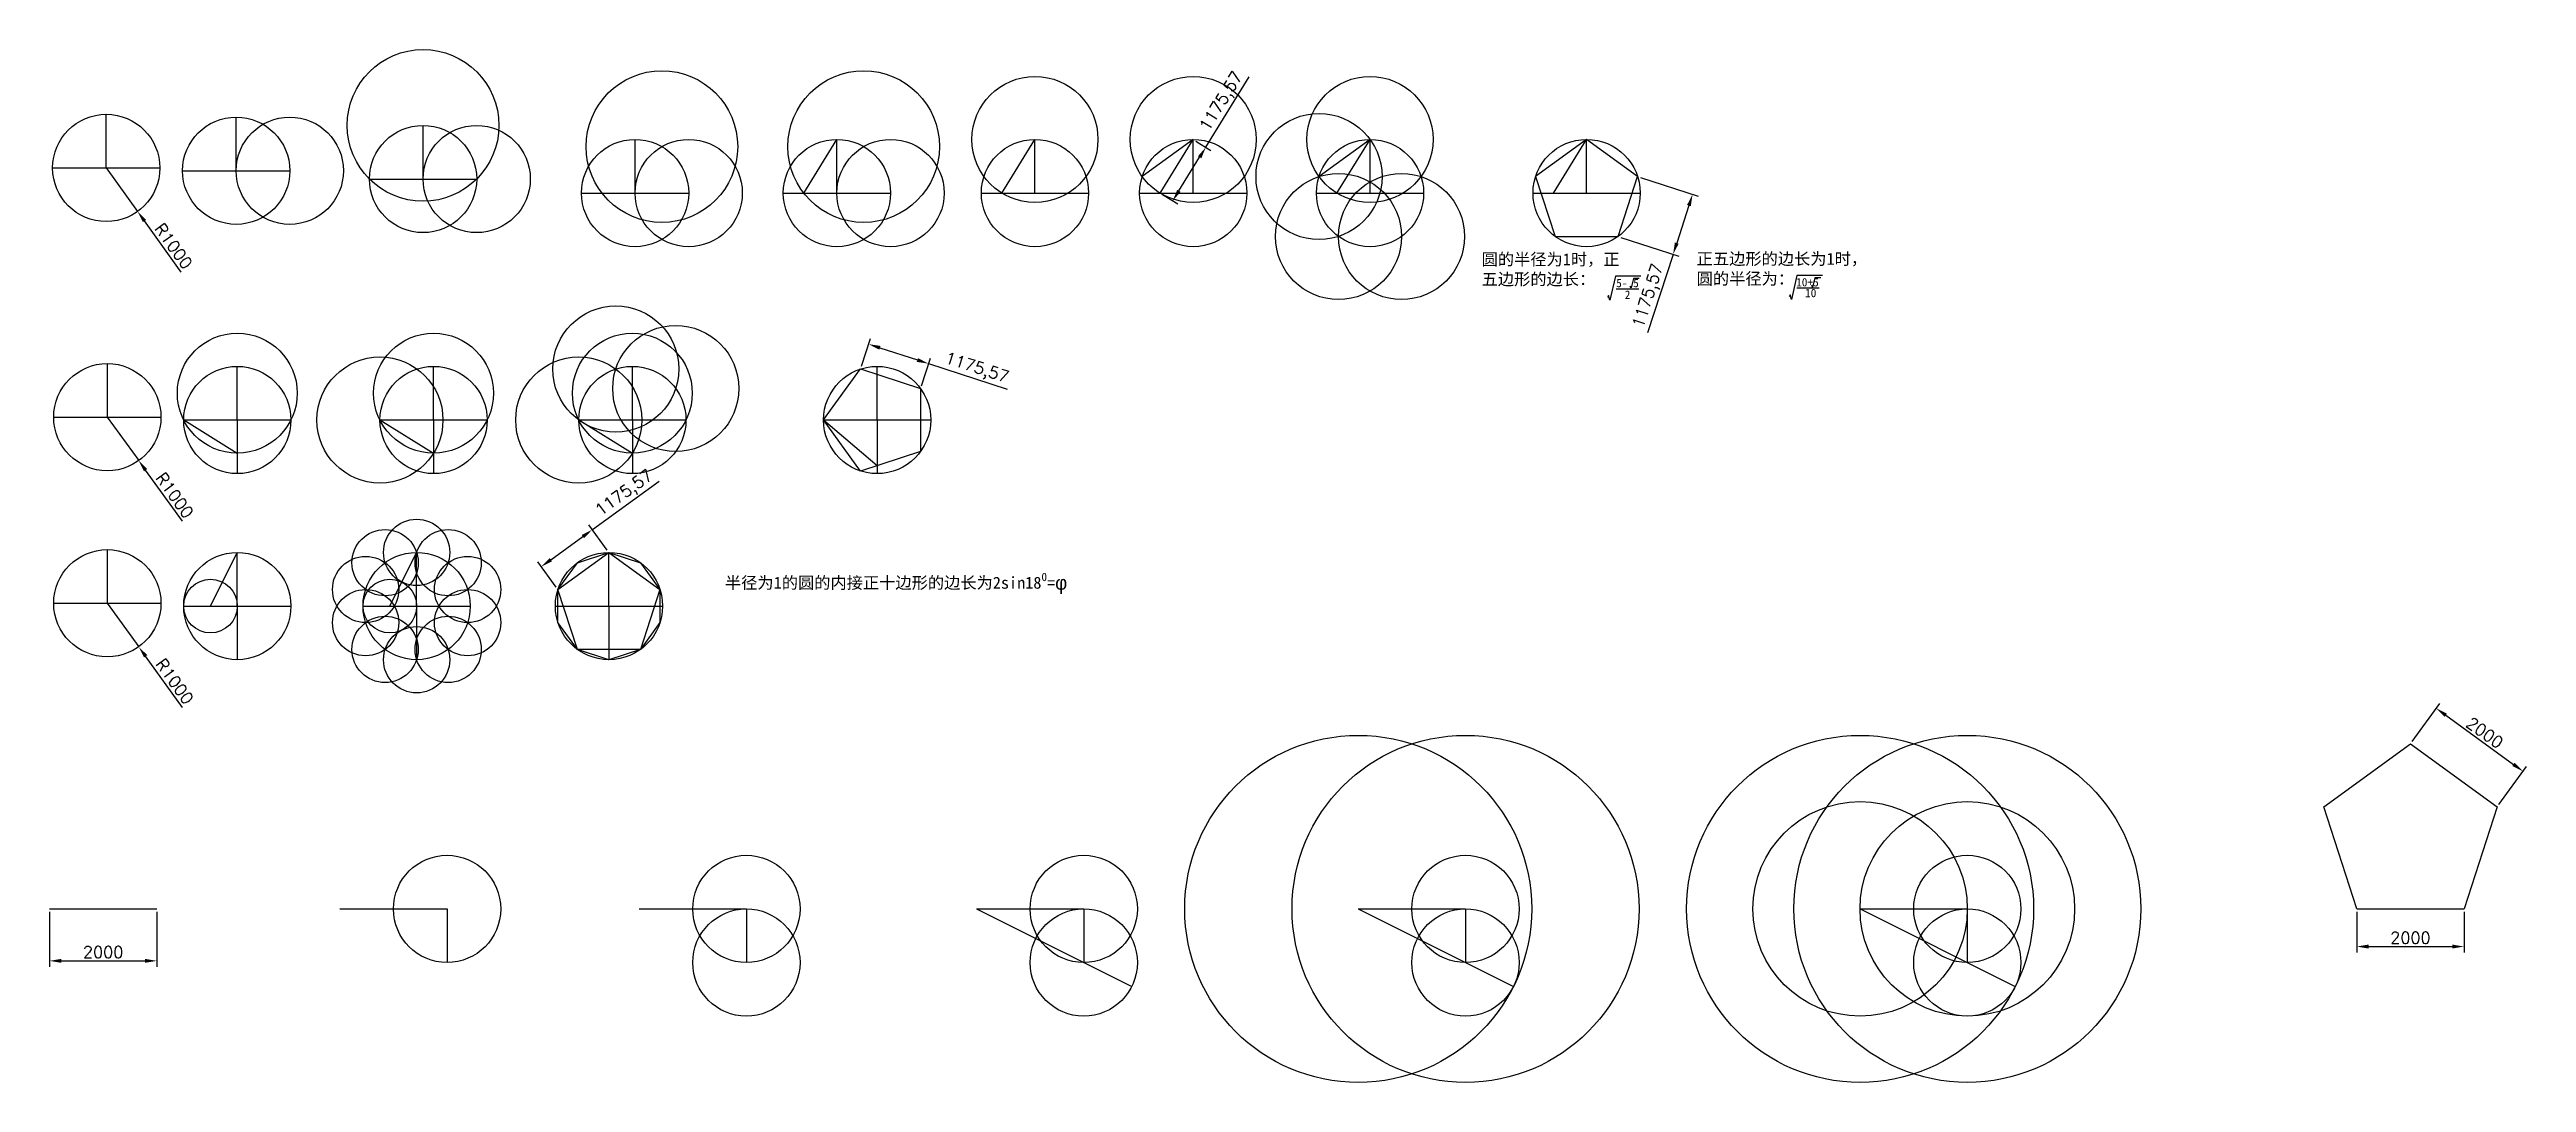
# Model space of a CAD drawing. Header units: millimetres. Extents: x -257 to 45940, y -16331 to 2928.
import ezdxf

# ---------------------------------------------------------------- set-up
doc = ezdxf.new("R2010")
doc.units = ezdxf.units.MM
doc.styles.get("Standard").update_dxf_attribs({"font": 'txt', "bigfont": 'gbcbig.shx'})
doc.styles.add('样式 1', font='', dxfattribs={"height": 222})
doc.styles.get('样式 1').set_extended_font_data('SimSun')
doc.dimstyles.new('副本 ISO-25', dxfattribs={"dimscale": 88, "dimtxt": 2.5, "dimasz": 2.5, "dimexe": 1.25, "dimexo": 0.625, "dimtad": 1, "dimtxsty": 'Standard', "dimcen": 2.5, "dimclrd": 5, "dimclre": 5, "dimclrt": 5, "dimadec": 0, "dimazin": 0, "dimtfac": 1, "dimtmove": 0, "dimatfit": 3, "dimfxl": 1, "dimarcsym": 0})

# ---------------------------------------------------------------- blocks, each defined once
blk = doc.blocks.new('*D6')
at = {"color": 5, "lineweight": -2}
for p, q in [((21309, 1107), (22119, 2417)), ((21121, 1223), (21403, 1049)), ((20807, 294), (21194, 920)), ((20503, 223), (20785, 49))]:
    blk.add_line(p, q, dxfattribs=at)
at = {"color": 5}
for points in [[(21162, 939), (21225, 901), (21309, 1107)], [(20776, 313), (20838, 275), (20691, 107)]]:
    blk.add_solid(points, dxfattribs=at)
at = {"layer": 'Defpoints', "color": 0}
for p in [(21074, 1252), (21309, 1107), (20456, 252)]:
    blk.add_point(p, dxfattribs=at)
at = {"color": 5, "insert": (21616, 1952), "char_height": 220, "attachment_point": 5, "rotation": 58.2825}
blk.add_mtext('1175,57', dxfattribs=at)
blk = doc.blocks.new('*D8')
at = {"color": 5, "lineweight": -2}
for p, q in [((801, 721), (1386, -90)), ((2201, -1220), (1515, -268))]:
    blk.add_line(p, q, dxfattribs=at)
at = {"color": 5}
blk.add_solid([(1544, -247), (1485, -290), (1386, -90)], dxfattribs=at)
at = {"layer": 'Defpoints', "color": 0}
for p in [(801, 721), (1386, -90)]:
    blk.add_point(p, dxfattribs=at)
at = {"color": 5, "insert": (2056, -737), "char_height": 220, "attachment_point": 5, "rotation": 305.8112}
blk.add_mtext('R1000', dxfattribs=at)
blk = doc.blocks.new('*D10')
at = {"color": 5, "lineweight": -2}
for p, q in [((29414, 544), (30492, 194)), ((30319, 19), (30092, -680)), ((29051, -574), (30128, -924)), ((30024, -890), (29548, -2354))]:
    blk.add_line(p, q, dxfattribs=at)
at = {"color": 5}
for points in [[(30284, 30), (30354, 8), (30387, 228)], [(30057, -669), (30127, -692), (30024, -890)]]:
    blk.add_solid(points, dxfattribs=at)
at = {"layer": 'Defpoints', "color": 0}
for p in [(29362, 561), (28999, -557), (30024, -890)]:
    blk.add_point(p, dxfattribs=at)
at = {"color": 5, "insert": (29577, -1670), "char_height": 220, "attachment_point": 5, "rotation": 72}
blk.add_mtext('1175,57', dxfattribs=at)
blk = doc.blocks.new('*D11')
at = {"color": 5, "lineweight": -2}
for p, q in [((821, -3926), (1406, -4737)), ((2222, -5867), (1535, -4916))]:
    blk.add_line(p, q, dxfattribs=at)
at = {"color": 5}
blk.add_solid([(1565, -4894), (1505, -4937), (1406, -4737)], dxfattribs=at)
at = {"layer": 'Defpoints', "color": 0}
for p in [(821, -3926), (1406, -4737)]:
    blk.add_point(p, dxfattribs=at)
at = {"color": 5, "insert": (2077, -5384), "char_height": 220, "attachment_point": 5, "rotation": 305.8112}
blk.add_mtext('R1000', dxfattribs=at)
blk = doc.blocks.new('*D12')
at = {"color": 5, "lineweight": -2}
for p, q in [((14887, -2975), (15054, -2461)), ((15230, -2633), (15929, -2860)), ((16005, -3339), (16172, -2824)), ((16138, -2928), (17603, -3404))]:
    blk.add_line(p, q, dxfattribs=at)
at = {"color": 5}
for points in [[(15241, -2598), (15218, -2668), (15020, -2565)], [(15941, -2826), (15918, -2895), (16138, -2928)]]:
    blk.add_solid(points, dxfattribs=at)
at = {"layer": 'Defpoints', "color": 0}
for p in [(14870, -3028), (16138, -2928), (15988, -3391)]:
    blk.add_point(p, dxfattribs=at)
at = {"color": 5, "insert": (17032, -3026), "char_height": 220, "attachment_point": 5, "rotation": 342}
blk.add_mtext('1175,57', dxfattribs=at)
blk = doc.blocks.new('*D13')
at = {"color": 5, "lineweight": -2}
for p, q in [((821, -7396), (1406, -8207)), ((2222, -9337), (1535, -8385))]:
    blk.add_line(p, q, dxfattribs=at)
at = {"color": 5}
blk.add_solid([(1565, -8364), (1505, -8407), (1406, -8207)], dxfattribs=at)
at = {"layer": 'Defpoints', "color": 0}
for p in [(821, -7396), (1406, -8207)]:
    blk.add_point(p, dxfattribs=at)
at = {"color": 5, "insert": (2077, -8854), "char_height": 220, "attachment_point": 5, "rotation": 305.8112}
blk.add_mtext('R1000', dxfattribs=at)
blk = doc.blocks.new('*D14')
at = {"color": 5, "lineweight": -2}
for p, q in [((9868, -6022), (11113, -5117)), ((10145, -6404), (9803, -5933)), ((9094, -6584), (9690, -6152)), ((9194, -7095), (8852, -6624))]:
    blk.add_line(p, q, dxfattribs=at)
at = {"color": 5}
for points in [[(9668, -6122), (9711, -6181), (9868, -6022)], [(9073, -6554), (9116, -6614), (8916, -6713)]]:
    blk.add_solid(points, dxfattribs=at)
at = {"layer": 'Defpoints', "color": 0}
for p in [(9868, -6022), (10177, -6448), (9226, -7139)]:
    blk.add_point(p, dxfattribs=at)
at = {"color": 5, "insert": (10472, -5357), "char_height": 220, "attachment_point": 5, "rotation": 36}
blk.add_mtext('1175,57', dxfattribs=at)
blk = doc.blocks.new('*D15')
at = {"color": 5, "lineweight": -2}
for p, q in [((43808, -9973), (44322, -9266)), ((44435, -9484), (45697, -10401)), ((45426, -11148), (45940, -10441))]:
    blk.add_line(p, q, dxfattribs=at)
at = {"color": 5}
for points in [[(44457, -9454), (44414, -9514), (44257, -9355)], [(45719, -10371), (45676, -10431), (45875, -10530)]]:
    blk.add_solid(points, dxfattribs=at)
at = {"layer": 'Defpoints', "color": 0}
for p in [(43776, -10017), (45875, -10530), (45394, -11193)]:
    blk.add_point(p, dxfattribs=at)
at = {"color": 5, "insert": (45163, -9809), "char_height": 220, "attachment_point": 5, "rotation": 324}
blk.add_mtext('2000', dxfattribs=at)
blk = doc.blocks.new('*D16')
at = {"color": 5, "lineweight": -2}
for p, q in [((42776, -13150), (42776, -13907)), ((44776, -13150), (44776, -13907)), ((42996, -13797), (44556, -13797))]:
    blk.add_line(p, q, dxfattribs=at)
at = {"color": 5}
for points in [[(42996, -13760), (42996, -13834), (42776, -13797)], [(44556, -13760), (44556, -13834), (44776, -13797)]]:
    blk.add_solid(points, dxfattribs=at)
at = {"layer": 'Defpoints', "color": 0}
for p in [(42776, -13095), (44776, -13095), (44776, -13797)]:
    blk.add_point(p, dxfattribs=at)
at = {"color": 5, "insert": (43776, -13632), "char_height": 220, "attachment_point": 5}
blk.add_mtext('2000', dxfattribs=at)
blk = doc.blocks.new('*D17')
at = {"color": 5, "lineweight": -2}
for p, q in [((-257, -13150), (-257, -14174)), ((1743, -13150), (1743, -14174)), ((-37, -14064), (1523, -14064))]:
    blk.add_line(p, q, dxfattribs=at)
at = {"color": 5}
for points in [[(-37, -14027), (-37, -14100), (-257, -14064)], [(1523, -14027), (1523, -14100), (1743, -14064)]]:
    blk.add_solid(points, dxfattribs=at)
at = {"layer": 'Defpoints', "color": 0}
for p in [(-257, -13095), (1743, -13095), (1743, -14064)]:
    blk.add_point(p, dxfattribs=at)
at = {"color": 5, "insert": (743, -13899), "char_height": 220, "attachment_point": 5}
blk.add_mtext('2000', dxfattribs=at)

msp = doc.modelspace()

# ---------------------------------------------------------------- linework, layer by layer
for p, q in [((800.75, 720.871), (800.75, 1720.871)), ((3224.47, 668.219), (3224.47, 1668.219)), ((6709.761, 514.217), (6709.761, 1514.217)), ((10664.277, 252.357), (10664.277, 1252.357)), ((13810.181, 252.357), (14428.215, 1252.357)), ((14428.215, 252.357), (14428.215, 1252.357)), ((17504.09, 252.357), (18122.124, 1252.357)), ((18122.124, 252.357), (18122.124, 1252.357)), ((21073.908, 1252.357), (20122.851, 561.374)), ((20455.874, 252.357), (21073.908, 1252.357)), ((21073.908, 252.357), (21073.908, 1252.357)), ((24371.425, 1252.357), (23420.369, 561.374)), ((23753.391, 252.357), (24371.425, 1252.357)), ((24371.425, 252.357), (24371.425, 1252.357)), ((28411.015, 1252.357), (27459.959, 561.374)), ((27792.981, 252.357), (28411.015, 1252.357)), ((28411.015, 252.357), (28411.015, 1252.357)), ((29362.072, 561.374), (28411.015, 1252.357)), ((-199.25, 720.871), (1800.75, 720.871)), ((2224.47, 668.219), (4224.47, 668.219)), ((5709.761, 514.217), (7709.761, 514.217)), ((27459.959, 561.374), (27823.23, -556.66)), ((28998.8, -556.66), (29362.072, 561.374)), ((9664.277, 252.357), (11664.277, 252.357)), ((13428.215, 252.357), (15428.215, 252.357)), ((17122.124, 252.357), (19122.124, 252.357)), ((20073.908, 252.357), (22073.908, 252.357)), ((23371.425, 252.357), (25371.425, 252.357)), ((27411.015, 252.357), (29411.015, 252.357)), ((27823.23, -556.66), (28998.8, -556.66)), ((28949.08, -1295.649), (28845.611, -1743.67)), ((29422.501, -1295.649), (28949.08, -1295.649)), ((29283.392, -1338.297), (29238.935, -1513.79)), ((29392.309, -1338.297), (29283.392, -1338.297)), ((32334.707, -1283.138), (32231.238, -1731.158)), ((32808.128, -1283.138), (32334.707, -1283.138)), ((32669.019, -1325.785), (32624.562, -1501.279)), ((32777.936, -1325.785), (32669.019, -1325.785)), ((28820.529, -1655.951), (28801.718, -1693.543)), ((28845.611, -1743.67), (28820.529, -1655.951)), ((29225.798, -1483.091), (29220.414, -1490.772)), ((29238.935, -1513.79), (29225.798, -1483.091)), ((32206.156, -1643.44), (32187.345, -1681.031)), ((32231.238, -1731.158), (32206.156, -1643.44)), ((32331.08, -1513.639), (32746.343, -1513.639)), ((32611.425, -1470.579), (32606.041, -1478.26)), ((32624.562, -1501.279), (32611.425, -1470.579)), ((821.237, -3926.205), (821.237, -2926.205)), ((3244.958, -3978.857), (3244.958, -2978.857)), ((6905.336, -3978.857), (6905.336, -2978.857)), ((10613.379, -3978.857), (10613.379, -2978.857)), ((14179.141, -3978.857), (14870.124, -3027.8)), ((14870.124, -3027.8), (15988.158, -3391.071)), ((15179.141, -3978.857), (15179.141, -2978.857)), ((15988.158, -3391.071), (15988.158, -4566.642)), ((-178.763, -3926.205), (1821.237, -3926.205)), ((2244.958, -3978.857), (4244.958, -3978.857)), ((2244.958, -3978.857), (3244.958, -4596.891)), ((3244.958, -3978.857), (3244.958, -4978.857)), ((5905.336, -3978.857), (7905.336, -3978.857)), ((5905.336, -3978.857), (6905.336, -4596.891)), ((6905.336, -3978.857), (6905.336, -4978.857)), ((9613.379, -3978.857), (11613.379, -3978.857)), ((9613.379, -3978.857), (10613.379, -4596.891)), ((10613.379, -3978.857), (10613.379, -4978.857)), ((14179.141, -3978.857), (16179.141, -3978.857)), ((14870.124, -4929.913), (14179.141, -3978.857)), ((14179.141, -3978.857), (15179.141, -4829.508)), ((15179.141, -3978.857), (15179.141, -4978.857)), ((15988.158, -4566.642), (14870.124, -4929.913)), ((821.237, -7395.743), (821.237, -6395.743)), ((2744.958, -7448.395), (3244.958, -6448.395)), ((3244.958, -7448.395), (3244.958, -6448.395)), ((6089.996, -7448.395), (6589.996, -6448.395)), ((6589.996, -7448.395), (6589.996, -6448.395)), ((9226.137, -7139.378), (10177.194, -6448.395)), ((9589.409, -6639.378), (10177.194, -6448.395)), ((10177.194, -7448.395), (10177.194, -6448.395)), ((10177.194, -6448.395), (10764.979, -6639.378)), ((10177.194, -6448.395), (11128.25, -7139.378)), ((9226.137, -7139.378), (9589.409, -6639.378)), ((10764.979, -6639.378), (11128.25, -7139.378)), ((9226.137, -7757.412), (9226.137, -7139.378)), ((9589.409, -8257.412), (9226.137, -7139.378)), ((11128.25, -7139.378), (10764.979, -8257.412)), ((11128.25, -7139.378), (11128.25, -7757.412)), ((-178.763, -7395.743), (1821.237, -7395.743)), ((2244.958, -7448.395), (3244.958, -7448.395)), ((3244.958, -7448.395), (3244.958, -8448.395)), ((3244.958, -7448.395), (4244.958, -7448.395)), ((5589.996, -7448.395), (6589.996, -7448.395)), ((6589.996, -7448.395), (7589.996, -7448.395)), ((6589.996, -7448.395), (6589.996, -8448.395)), ((9177.194, -7448.395), (10177.194, -7448.395)), ((9589.409, -8257.412), (9226.137, -7757.412)), ((10177.194, -7448.395), (11177.194, -7448.395)), ((10177.194, -7448.395), (10177.194, -8448.395)), ((11128.25, -7757.412), (10764.979, -8257.412)), ((10177.194, -8448.395), (9589.409, -8257.412)), ((10764.979, -8257.412), (9589.409, -8257.412)), ((10764.979, -8257.412), (10177.194, -8448.395)), ((-256.69, -13094.87), (1743.31, -13094.87)), ((5158.215, -13094.87), (7158.215, -13094.87)), ((7158.215, -13094.87), (7158.215, -14094.87)), ((10740.259, -13094.87), (12740.259, -13094.87)), ((12740.259, -13094.87), (12740.259, -14094.87)), ((17032.66, -13094.87), (19032.66, -13094.87)), ((17032.66, -13094.87), (19927.087, -14542.084)), ((19032.66, -13094.87), (19032.66, -14094.87)), ((24152.266, -13094.87), (26152.266, -13094.87)), ((24152.266, -13094.87), (27046.693, -14542.084)), ((26152.266, -13094.87), (26152.266, -14094.87)), ((33511.376, -13094.87), (35511.376, -13094.87)), ((33511.376, -13094.87), (36405.803, -14542.084)), ((35511.376, -13094.87), (35511.376, -14094.87)), ((42775.882, -13094.87), (44775.882, -13094.87))]:
    msp.add_line(p, q)
msp.add_lwpolyline([(42775.882, -13094.87), (42157.848, -11192.757), (43775.882, -10017.187), (45393.916, -11192.757), (44775.882, -13094.87)])
for centre, radius in [((6709.761, 1514.217), 1414.214), ((11164.277, 1118.382), 1414.214), ((14928.215, 1118.382), 1414.214), ((18122.124, 1252.357), 1175.571), ((21073.908, 1252.357), 1175.571), ((24371.425, 1252.357), 1175.571), ((800.75, 720.871), 1000), ((3224.47, 668.219), 1000), ((4224.47, 668.219), 1000), ((6709.761, 514.217), 1000), ((7709.761, 514.217), 1000), ((23420.369, 561.374), 1175.571), ((10664.277, 252.357), 1000), ((11664.277, 252.357), 1000), ((14428.215, 252.357), 1000), ((15428.215, 252.357), 1000), ((18122.124, 252.357), 1000), ((21073.908, 252.357), 1000), ((24371.425, 252.357), 1000), ((28411.015, 252.357), 1000), ((23783.64, -556.66), 1175.571), ((24959.211, -556.66), 1175.571), ((10304.362, -3027.8), 1175.571), ((11422.396, -3391.071), 1175.571), ((3244.958, -3478.857), 1118.034), ((6905.336, -3478.857), 1118.034), ((10613.379, -3478.857), 1118.034), ((821.237, -3926.205), 1000), ((3244.958, -3978.857), 1000), ((5905.336, -3978.857), 1175.571), ((6905.336, -3978.857), 1000), ((9613.379, -3978.857), 1175.571), ((10613.379, -3978.857), 1000), ((15179.141, -3978.857), 1000), ((6589.996, -6448.395), 618.034), ((821.237, -7395.743), 1000), ((3244.958, -7448.395), 1000), ((6002.211, -6639.378), 618.034), ((6589.996, -7448.395), 1000), ((7177.782, -6639.378), 618.034), ((10177.194, -7448.395), 1000), ((5638.94, -7139.378), 618.034), ((7541.053, -7139.378), 618.034), ((2744.958, -7448.395), 500), ((5638.94, -7757.412), 618.034), ((6089.996, -7448.395), 500), ((7541.053, -7757.412), 618.034), ((6002.211, -8257.412), 618.034), ((6589.996, -8448.395), 618.034), ((7177.782, -8257.412), 618.034), ((24152.266, -13094.87), 3236.068), ((26152.266, -13094.87), 3236.068), ((33511.376, -13094.87), 3236.068), ((35511.376, -13094.87), 3236.068), ((33511.376, -13094.87), 2000), ((35511.376, -13094.87), 2000), ((7158.215, -13094.87), 1000), ((12740.259, -13094.87), 1000), ((19032.66, -13094.87), 1000), ((26152.266, -13094.87), 1000), ((35511.376, -13094.87), 1000), ((12740.259, -14094.87), 1000), ((19032.66, -14094.87), 1000), ((26152.266, -14094.87), 1000), ((35511.376, -14094.87), 1000)]:
    msp.add_circle(centre, radius)

# ---------------------------------------------------------------- texts
at = {"style": '样式 1'}
for s, p in [('10+5', (32318.13, -1487.739)), ('10', (32484.753, -1688.896))]:
    msp.add_text(s, height=155.4, dxfattribs=at).set_placement(p)
at = {"char_height": 2.5, "attachment_point": 1}
for s, insert, width in [('{}', (33912.212, 1486.158), 3969.33521), ('{}{}', (32005.376, 1058.395), 5954.01087)]:
    msp.add_mtext(s, dxfattribs=dict(at, insert=insert, width=width))
at = {"char_height": 222, "attachment_point": 1, "style": '样式 1'}
for s, insert, width in [('圆的半径为1时，正五边形的边长：', (26452.378, -872.097), 2585.30904), ('正五边形的边长为1时，\\P圆的半径为：', (30463.172, -862), 3123.44831), ('\\A1;{\\H0.7x;\\S5- 5/2;}', (28962.378, -1348.047), 657.64696), ('\\A1;半径为1的圆的内接正十边形的边长为2sin18{\\H0.7x;\\S0^ ;}={\\f·ÂËÎ|b0|i0|c134|p0;\\H1.167x;φ}', (12340.508, -6826.834), 11016.92051)]:
    msp.add_mtext(s, dxfattribs=dict(at, insert=insert, width=width))

# ---------------------------------------------------------------- dimensions: what is measured, and where the dimension line sits
for p1, p2, distance, picture, middle in [((20455.874, 252.357), (21073.908, 1252.357), -276.615, '*D6', (21615.901, 1951.888)), ((29362.072, 561.374), (28998.8, -556.66), 1077.659, '*D10', (29577.419, -1669.952)), ((14870.124, -3027.8), (15988.158, -3391.071), 486.494, '*D12', (17032.075, -3025.963)), ((9226.137, -7139.378), (10177.194, -6448.395), 526.807, '*D14', (10471.719, -5356.629)), ((43775.882, -10017.187), (45393.916, -11192.757), 818.7, '*D15', (45163.103, -9809.142)), ((-256.69, -13094.87), (1743.31, -13094.87), -968.953, '*D17', (743.31, -13898.824)), ((42775.882, -13094.87), (44775.882, -13094.87), -702.247, '*D16', (43775.882, -13632.117))]:
    dim = msp.add_aligned_dim(p1=p1, p2=p2, distance=distance, dimstyle='副本 ISO-25')
    dim.commit()
    dim.dimension.update_dxf_attribs({"geometry": picture, "text_midpoint": middle})
for center, mpoint, picture, middle in [((800.75, 720.871), (1385.867, -90.078), '*D8', (2056.03, -736.904)), ((821.237, -3926.205), (1406.354, -4737.154), '*D11', (2076.518, -5383.979)), ((821.237, -7395.743), (1406.354, -8206.692), '*D13', (2076.518, -8853.518))]:
    dim = msp.add_radius_dim(center=center, mpoint=mpoint, dimstyle='副本 ISO-25')
    dim.commit()
    dim.dimension.update_dxf_attribs({"geometry": picture, "text_midpoint": middle})

doc.saveas('drawing.dxf')
